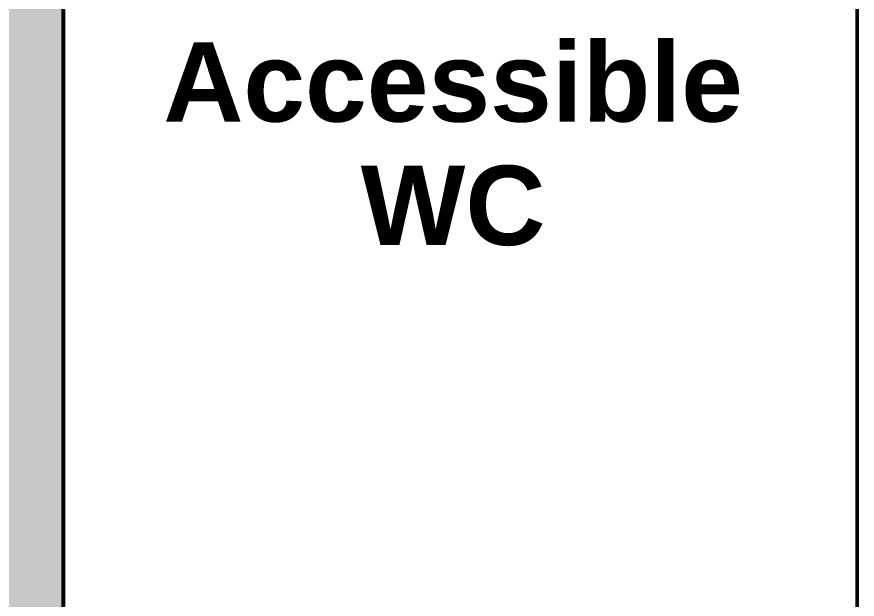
# Model space of a CAD drawing. Header units: millimetres. Extents: x -46169 to 174149, y -86316 to 18123.
# Drawn here: x 126462 to 128050, y -75257 to -74156 of the extents above; entities that cross this region are included whole.
import ezdxf

# ---------------------------------------------------------------- set-up
doc = ezdxf.new("R2010")
doc.units = ezdxf.units.MM
doc.header["$MEASUREMENT"] = 0
doc.linetypes.add('Wipeout_Contour', pattern=[1000, 0, -1000])
doc.layers.add('A04_A04_1_0_Pen_No__7', color=7, linetype='Continuous', lineweight=35)
doc.layers.add('A04_A04_1_New_A-25-M_Wall_Ext_Pen_No__87', color=8, linetype='Continuous', lineweight=20)
doc.layers.add('A04_A04_1_New_A-25-M_Wall_Ext', color=7, linetype='Continuous')
doc.layers.add('A04_A04_1_New_A-25-M_Wall_Int', color=7, linetype='Continuous')
doc.layers.add('A04_A04_1_New_A-25-M_Wall_Int_Pen_No__107', color=7, linetype='Continuous', lineweight=15, true_color=0xa6a6a6)
doc.layers.add('A04_A04_1_New_A-25-M_Wall_Int_Pen_No__27', color=7, linetype='Continuous', lineweight=50, true_color=0x2a2a2a)
doc.styles.add('GENERATED_STYLE_3', font='')
doc.styles.get('GENERATED_STYLE_3').set_extended_font_data('Arial', bold=True)

msp = doc.modelspace()

# ---------------------------------------------------------------- wipeouts: each hides what was drawn before it
at = {"color": 254, "linetype": 'Wipeout_Contour', "lineweight": 0, "ltscale": 439283.841061}
msp.add_wipeout([(126552, -72757.9), (126552, -75437.9), (126552.3, -72757.9)], dxfattribs=at).dxf.layer = 'A04_A04_1_New_A-25-M_Wall_Ext'

# ---------------------------------------------------------------- next in the draw order: wipeouts: each hides what was drawn before it
at = {"color": 254, "linetype": 'Wipeout_Contour', "lineweight": 0, "ltscale": 2211650.152403865}
msp.add_wipeout([(126549.6, -77357.9), (126551.5, -77357.9), (126551.5, -76807.9), (126550.9, -76807.9), (126550.9, -76357.9), (126551.5, -76357.9), (126551.5, -75477.9), (126551.3, -75475.2), (126551.3, -75467.9), (126551.3, -75457.9), (126551.3, -75447.9), (126551.3, -75440.6), (126551.3, -75437.9), (126551.5, -72757.9), (126549.6, -72757.9)], dxfattribs=at).dxf.layer = 'A04_A04_1_New_A-25-M_Wall_Int'

# ---------------------------------------------------------------- next in the draw order: hatches: boundary and pattern name
at = {"layer": 'A04_A04_1_New_A-25-M_Wall_Int_Pen_No__107', "linetype": 'Continuous', "lineweight": 0, "true_color": 0x292929}
msp.add_hatch(color=250, dxfattribs=at).paths.add_polyline_path([(126549.6, -72757.9), (126399.6, -72757.9), (126399.6, -77357.9), (126549.6, -77357.9)])

# ---------------------------------------------------------------- next in the draw order: wipeouts: each hides what was drawn before it
at = {"color": 254, "linetype": 'Wipeout_Contour', "lineweight": 0, "ltscale": 7531902.96313314}
msp.add_wipeout([(128049.6, -72757.9), (126552.3, -72757.9), (126552.3, -75437.9), (126556.3, -75437.9), (126556.3, -75440.6), (126556.4, -75447.9), (126631.2, -75447.9), (126638.3, -75450.8), (126641.2, -75457.9), (126638.3, -75465), (126631.2, -75467.9), (126556.4, -75467.9), (126556.3, -75475.2), (126556.3, -75477.9), (126552.3, -75477.9), (126552.3, -76357.9), (126788.9, -76357.9), (126788.9, -76004.1), (126787.8, -75997.8), (126787.8, -75907.9), (126788.9, -75906.8), (126788.9, -75467.9), (126681.8, -75467.9), (126674.5, -75475.2), (126664.5, -75477.9), (126654.5, -75475.2), (126647.2, -75467.9), (126644.5, -75457.9), (126647.2, -75447.9), (126654.5, -75440.6), (126664.5, -75437.9), (126674.5, -75440.6), (126681.8, -75447.9), (126788.9, -75447.9), (126788.9, -75402.9), (127149.3, -75402.9), (127149.3, -75447.9), (127561.6, -75447.9), (127568.9, -75440.6), (127578.9, -75437.9), (127588.9, -75440.6), (127596.2, -75447.9), (127598.9, -75457.9), (127596.2, -75467.9), (127588.9, -75475.2), (127578.9, -75477.9), (127568.9, -75475.2), (127561.6, -75467.9), (127149.3, -75467.9), (127149.3, -76357.9), (128049.6, -76357.9)], dxfattribs=at).dxf.layer = 'A04_A04_1_New_A-25-M_Wall_Int'

# ---------------------------------------------------------------- next in the draw order: linework, layer by layer
at = {"layer": 'A04_A04_1_New_A-25-M_Wall_Ext_Pen_No__87', "linetype": 'Continuous'}
msp.add_line((126551.6, -72757.9), (126551.6, -75437.9), dxfattribs=at)
at = {"layer": 'A04_A04_1_New_A-25-M_Wall_Int_Pen_No__27', "linetype": 'Continuous'}
for p, q in [((126549.6, -72757.9), (126549.6, -77357.9)), ((128049.6, -72757.9), (128049.6, -76357.9))]:
    msp.add_line(p, q, dxfattribs=at)

# ---------------------------------------------------------------- next in the draw order: texts
at = {"layer": 'A04_A04_1_0_Pen_No__7', "linetype": 'Continuous', "insert": (127286.1, -74589.6), "char_height": 150, "width": 1221.51, "attachment_point": 8, "line_spacing_factor": 0.933135, "style": 'GENERATED_STYLE_3'}
msp.add_mtext('\\A1;{\\fArial|b1|i0|c0|p34;Accessible WC}', dxfattribs=at)

doc.saveas('drawing.dxf')
